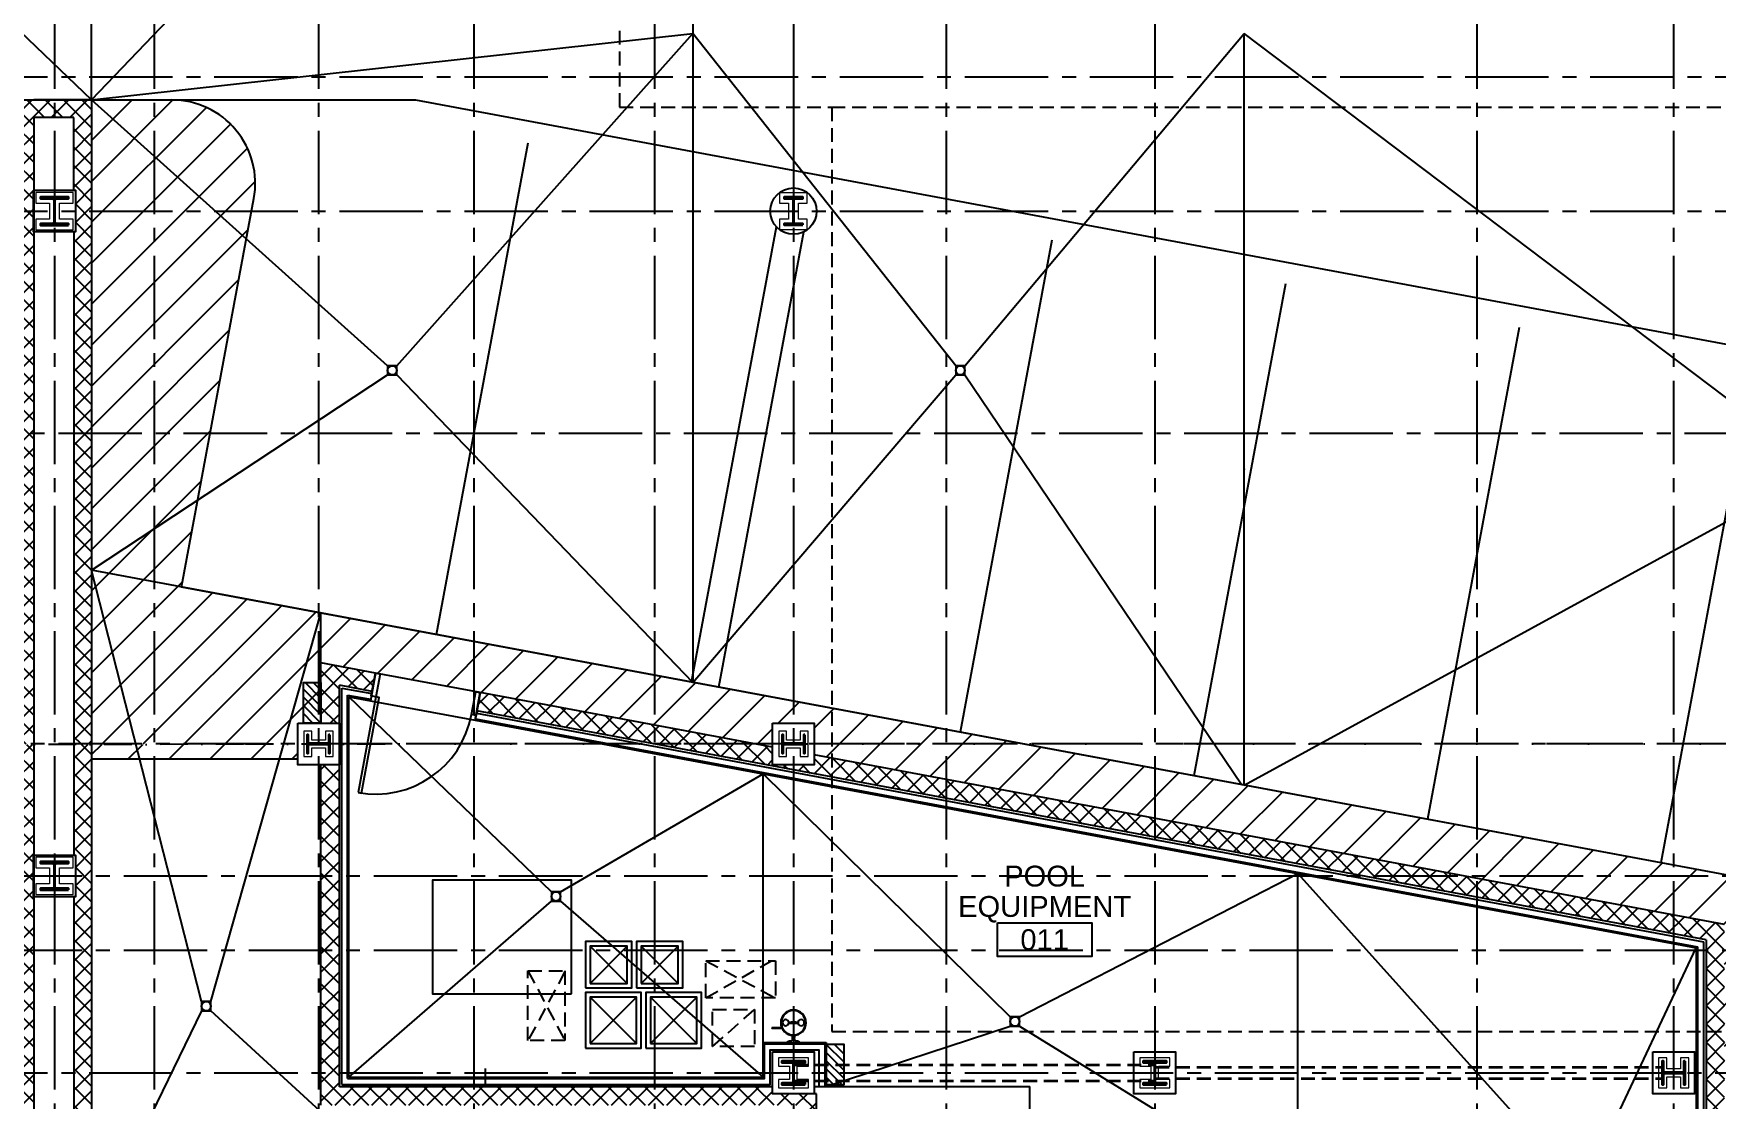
# Model space of a CAD drawing. Header units: inches. Extents: x -19 to 4048, y 0 to 3185.
# Drawn here: x 636 to 1362, y 1520 to 1980 of the extents above; entities that cross this region are included whole.
import ezdxf
from ezdxf.enums import TextEntityAlignment as Align

# ---------------------------------------------------------------- set-up
doc = ezdxf.new("R2010")
doc.units = ezdxf.units.IN
doc.header["$LTSCALE"] = 48
doc.header["$MEASUREMENT"] = 0
for name, pattern in [('CENTER2', [1.125, 0.75, -0.125, 0.125, -0.125]), ('DASHDOT2', [0.5, 0.25, -0.125, 0, -0.125]), ('HIDDEN', [0.375, 0.25, -0.125]), ('HIDDEN2', [0.1875, 0.125, -0.0625])]:
    doc.linetypes.add(name, pattern=pattern)
for name, color, linetype in [('_0_Objects', 8, 'Continuous'), ('A-Door', 8, 'Continuous'), ('A-Door-Head', 8, 'Continuous'), ('A-Flor-Pfix', 8, 'Continuous'), ('A-Flor-Spcl', 8, 'Continuous'), ('A-Grid(3-32)', 8, 'CENTER2'), ('A-HVAC', 8, 'HIDDEN2'), ('A-Roof-Above', 8, 'HIDDEN2'), ('A-Site-Parking', 8, 'Continuous'), ('A-Site-Pave', 8, 'Continuous'), ('A-Tag-Rm(3-32)', 8, 'Continuous'), ('A-Wall-Full', 8, 'Continuous'), ('A-Wall-Hatch', 8, 'Continuous'), ('S-Structural Concrete', 8, 'Continuous'), ('S-Wall-CMU', 8, 'Continuous'), ('S-Wall-Hatch', 8, 'Continuous'), ('Zoning Envelope', 8, 'DASHDOT2')]:
    doc.layers.add(name, color=color, linetype=linetype)
for name, color, linetype, lineweight in [('A-Detl-Hatch', 8, 'Continuous', 18), ('S-Detl-Hatch', 8, 'Continuous', 18), ('S-Detl-Wide', 8, 'Continuous', 35)]:
    doc.layers.add(name, color=color, linetype=linetype, lineweight=lineweight)
doc.styles.get("Standard").update_dxf_attribs({"font": 'arial.ttf'})
pattern_1 = [(45, (-4015.5006, -10042.007), (-3.977476, 3.977476), []), (135, (-4015.5006, -10042.007), (-3.977476, -3.977476), [])]

# ---------------------------------------------------------------- blocks, each defined once
blk = doc.blocks.new('Rm Tag')
blk.add_lwpolyline([(-0.2124, 0.0759), (0.2124, 0.0759), (0.2124, -0.0759), (-0.2124, -0.0759)], close=True)
for p in [(0, 0.2858), (0, 0.1493), (0, 0)]:
    blk.add_attdef('XXX', text='', height=0.0938).set_placement(p, align=Align.MIDDLE_CENTER)
blk = doc.blocks.new('A$C28466603')
at = {"layer": 'A-Flor-Pfix'}
for p, q in [((7.75, 10.52), (7.75, 14.75)), ((7.75, 14.75), (8, 14.75)), ((8, 10.4), (8, 14.75)), ((13.5, 6.25), (13.5, 7.5)), ((14, 8), (14, 3)), ((13.5, 3.5), (13.5, 4.75))]:
    blk.add_line(p, q, dxfattribs=at)
for centre, radius in [((5.5, 5.5), 5.5), ((5.5, 5.5), 5.25), ((5.5, 8.85), 1.35), ((5.5, 2.15), 1.35)]:
    blk.add_circle(centre, radius, dxfattribs=at)
for centre, radius, start, end in [((22.46, 5.5), 17.34, 173.29482, 186.70518), ((-11.46, 5.5), 17.34, 353.29482, 6.70518), ((14, 7.5), 0.5, 90, 180), ((12.2, 9.48), 3.48, 248.16068, 291.83932), ((12.2, 1.52), 3.48, 68.16068, 111.83932), ((14, 3.5), 0.5, 180, 270)]:
    blk.add_arc(centre, radius, start, end, dxfattribs=at)
blk = doc.blocks.new('GARAGE FLOOR SLOPE')
blk.add_point((1158.63, 1791.82))
at = {"layer": 'A-Flor-Pfix'}
for points in [[(788.81, 1836.53), (788.81, 1832.53), (792.81, 1832.53), (792.81, 1836.53)], [(1034.06, 1836.53), (1034.06, 1832.53), (1038.06, 1832.53), (1038.06, 1836.53)], [(708.5, 1562.01), (708.5, 1558.01), (712.5, 1558.01), (712.5, 1562.01)]]:
    blk.add_lwpolyline(points, close=True, dxfattribs=at)
for centre in [(790.81, 1834.53), (1036.06, 1834.53), (710.5, 1560.01)]:
    blk.add_circle(centre, 2, dxfattribs=at)
at = {"layer": 'A-Roof-Above'}
blk.add_line((980.38, 1948.13), (1470.38, 1948.13), dxfattribs=at)
for points in [[(364.5, 2112.13), (633.13, 2112.13), (633.13, 2170.13), (888.88, 2170.13), (888.88, 1948.13), (980.63, 1948.13)], [(980.63, 1948.13), (980.63, 1549.13), (1470.38, 1549.13), (1470.38, 1948.13)]]:
    blk.add_lwpolyline(points, dxfattribs=at)
at = {"layer": 'A-Site-Parking'}
blk.add_line((750, 1666.65), (661, 1666.65), dxfattribs=at)
at = {"layer": 'A-Site-Pave'}
for p, q in [((661, 1951.26), (661, 2232.57)), ((920.63, 2184.18), (920.63, 1699.82)), ((514.75, 2091.1), (661, 1951.26)), ((788.81, 2085.1), (661, 1951.26)), ((661, 1951.26), (920.63, 1979.88)), ((792.81, 1836.53), (920.63, 1979.88)), ((1034.06, 1836.53), (920.63, 1979.88)), ((1038.06, 1836.53), (1158.63, 1979.88)), ((1158.63, 1655.46), (1158.63, 1979.88)), ((1404.73, 1793.99), (1158.63, 1979.88)), ((788.81, 1836.53), (661, 1951.26)), ((661, 1748.21), (788.81, 1832.53)), ((792.81, 1832.53), (920.63, 1699.82)), ((920.63, 1699.82), (1034.06, 1832.53)), ((1038.06, 1832.53), (1157.63, 1655.64)), ((1158.63, 1655.46), (1404.73, 1789.99)), ((708.5, 1562.01), (661, 1748.21)), ((1738.09, 1547.45), (661, 1748.21)), ((712.5, 1562.01), (760, 1729.76)), ((760, 1708.21), (760, 1729.76)), ((708.5, 1558.01), (661, 1460.26)), ((817, 1462.26), (712.5, 1558.01))]:
    blk.add_line(p, q, dxfattribs=at)
blk.add_lwpolyline([(695.66, 1951.26), (800.89, 1951.26), (3434, 1460.47), (3699.5, 1460.47)], dxfattribs=at)
blk = doc.blocks.new('*U9')
at = {"layer": 'A-Detl-Hatch'}
h = blk.add_hatch(dxfattribs=at)
h.set_pattern_fill('ANSI32', color=256, scale=6, style=0)
h.set_pattern_definition([(45, (0, -4.865), (-1.591, 1.591), []), (45, (1.0607, -4.865), (-1.591, 1.591), [])])
edge = h.paths.add_edge_path()
edge.add_line((3.98, -9.73), (3.98, -9.295))
edge.add_line((3.98, -9.295), (0.645, -9.295))
edge.add_arc((0.645, -8.795), 0.5, 180, 270, ccw=False)
edge.add_line((0.145, -8.795), (0.145, -0.935))
edge.add_arc((0.645, -0.935), 0.5, 90, 180, ccw=False)
edge.add_line((0.645, -0.435), (3.98, -0.435))
edge.add_line((3.98, -0.435), (3.98, 0))
edge.add_line((3.98, 0), (-3.98, 0))
edge.add_line((-3.98, 0), (-3.98, -0.435))
edge.add_line((-3.98, -0.435), (-0.645, -0.435))
edge.add_arc((-0.645, -0.935), 0.5, 0, 90, ccw=False)
edge.add_line((-0.145, -0.935), (-0.145, -8.795))
edge.add_arc((-0.645, -8.795), 0.5, -90, 0, ccw=False)
edge.add_line((-0.645, -9.295), (-3.98, -9.295))
edge.add_line((-3.98, -9.295), (-3.98, -9.73))
edge.add_line((-3.98, -9.73), (3.98, -9.73))
at = {"linetype": 'ByBlock'}
blk.add_lwpolyline([(3.98, -9.73), (3.98, -9.295), (0.645, -9.295, -0.4142136), (0.145, -8.795), (0.145, -0.935, -0.4142136), (0.645, -0.435), (3.98, -0.435), (3.98, 0), (-3.98, 0), (-3.98, -0.435), (-0.645, -0.435, -0.4142136), (-0.145, -0.935), (-0.145, -8.795, -0.4142136), (-0.645, -9.295), (-3.98, -9.295), (-3.98, -9.73)], format="xyb", close=True, dxfattribs=at)
blk = doc.blocks.new('W10X33')
at = {"layer": 'S-Detl-Hatch'}
blk.add_lwpolyline([(13773.28, -7309.78), (13773.28, -7306.34), (13769.45, -7306.34), (13769.45, -7300.48), (13773.28, -7300.48), (13773.28, -7297.05), (13762.32, -7297.05), (13762.32, -7300.48), (13766.16, -7300.48), (13766.16, -7306.34), (13762.32, -7306.34), (13762.32, -7309.78)], close=True, dxfattribs=at)
at = {"layer": 'S-Detl-Wide'}
blk.add_blockref('*U9', (13767.8, -7298.55), dxfattribs=at)
blk = doc.blocks.new('*U15')
at = {"layer": 'A-Detl-Hatch'}
h = blk.add_hatch(dxfattribs=at)
h.set_pattern_fill('ANSI32', color=256, scale=6, style=0)
h.set_pattern_definition([(45, (0, -5.97), (-1.591, 1.591), []), (45, (1.0607, -5.97), (-1.591, 1.591), [])])
edge = h.paths.add_edge_path()
edge.add_line((4.0025, -11.94), (4.0025, -11.425))
edge.add_line((4.0025, -11.425), (0.7475, -11.425))
edge.add_arc((0.7475, -10.825), 0.6, 180, 270, ccw=False)
edge.add_line((0.1475, -10.825), (0.1475, -1.115))
edge.add_arc((0.7475, -1.115), 0.6, 90, 180, ccw=False)
edge.add_line((0.7475, -0.515), (4.0025, -0.515))
edge.add_line((4.0025, -0.515), (4.0025, 0))
edge.add_line((4.0025, 0), (-4.0025, 0))
edge.add_line((-4.0025, 0), (-4.0025, -0.515))
edge.add_line((-4.0025, -0.515), (-0.7475, -0.515))
edge.add_arc((-0.7475, -1.115), 0.6, 0, 90, ccw=False)
edge.add_line((-0.1475, -1.115), (-0.1475, -10.825))
edge.add_arc((-0.7475, -10.825), 0.6, -90, 0, ccw=False)
edge.add_line((-0.7475, -11.425), (-4.0025, -11.425))
edge.add_line((-4.0025, -11.425), (-4.0025, -11.94))
edge.add_line((-4.0025, -11.94), (4.0025, -11.94))
at = {"linetype": 'ByBlock'}
blk.add_lwpolyline([(4.0025, -11.94), (4.0025, -11.425), (0.7475, -11.425, -0.41421356), (0.1475, -10.825), (0.1475, -1.115, -0.41421356), (0.7475, -0.515), (4.0025, -0.515), (4.0025, 0), (-4.0025, 0), (-4.0025, -0.515), (-0.7475, -0.515, -0.41421356), (-0.1475, -1.115), (-0.1475, -10.825, -0.41421356), (-0.7475, -11.425), (-4.0025, -11.425), (-4.0025, -11.94)], format="xyb", close=True, dxfattribs=at)
blk = doc.blocks.new('W12X40')
at = {"layer": 'S-Detl-Hatch'}
blk.add_lwpolyline([(14080.89, -7310.28), (14080.89, -7305.76), (14077.04, -7305.76), (14077.04, -7298.85), (14080.89, -7298.85), (14080.89, -7294.34), (14068.89, -7294.34), (14068.89, -7298.85), (14072.74, -7298.85), (14072.74, -7305.76), (14068.89, -7305.76), (14068.89, -7310.28)], close=True, dxfattribs=at)
at = {"layer": 'S-Detl-Wide'}
blk.add_blockref('*U15', (14074.89, -7296.34), dxfattribs=at)
blk = doc.blocks.new('*U16')
at = {"layer": 'A-Detl-Hatch'}
h = blk.add_hatch(dxfattribs=at)
h.set_pattern_fill('ANSI32', color=256, scale=6, style=0)
h.set_pattern_definition([(45, (0, -4.99), (-1.591, 1.591), []), (45, (1.0607, -4.99), (-1.591, 1.591), [])])
edge = h.paths.add_edge_path()
edge.add_line((5, -9.98), (5, -9.42))
edge.add_line((5, -9.42), (0.67, -9.42))
edge.add_arc((0.67, -8.92), 0.5, 180, 270, ccw=False)
edge.add_line((0.17, -8.92), (0.17, -1.06))
edge.add_arc((0.67, -1.06), 0.5, 90, 180, ccw=False)
edge.add_line((0.67, -0.56), (5, -0.56))
edge.add_line((5, -0.56), (5, 0))
edge.add_line((5, 0), (-5, 0))
edge.add_line((-5, 0), (-5, -0.56))
edge.add_line((-5, -0.56), (-0.67, -0.56))
edge.add_arc((-0.67, -1.06), 0.5, 0, 90, ccw=False)
edge.add_line((-0.17, -1.06), (-0.17, -8.92))
edge.add_arc((-0.67, -8.92), 0.5, -90, 0, ccw=False)
edge.add_line((-0.67, -9.42), (-5, -9.42))
edge.add_line((-5, -9.42), (-5, -9.98))
edge.add_line((-5, -9.98), (5, -9.98))
at = {"linetype": 'ByBlock'}
blk.add_lwpolyline([(5, -9.98), (5, -9.42), (0.67, -9.42, -0.414214), (0.17, -8.92), (0.17, -1.06, -0.414214), (0.67, -0.56), (5, -0.56), (5, 0), (-5, 0), (-5, -0.56), (-0.67, -0.56, -0.414214), (-0.17, -1.06), (-0.17, -8.92, -0.414214), (-0.67, -9.42), (-5, -9.42), (-5, -9.98)], format="xyb", close=True, dxfattribs=at)
blk = doc.blocks.new('W10x49')
at = {"layer": 'S-Detl-Hatch'}
blk.add_lwpolyline([(14011.1, -7309.78), (14011.1, -7306.22), (14006.27, -7306.22), (14006.27, -7300.36), (14011.1, -7300.36), (14011.1, -7296.8), (13998.1, -7296.8), (13998.1, -7300.36), (14002.93, -7300.36), (14002.93, -7306.22), (13998.1, -7306.22), (13998.1, -7309.78)], close=True, dxfattribs=at)
at = {"layer": 'S-Detl-Wide'}
blk.add_blockref('*U16', (14004.6, -7298.3), dxfattribs=at)
blk = doc.blocks.new('*U10')
at = {"layer": 'A-Detl-Hatch'}
h = blk.add_hatch(dxfattribs=at)
h.set_pattern_fill('ANSI32', color=256, scale=6, style=0)
h.set_pattern_definition([(45, (0, -6.06), (-1.591, 1.591), []), (45, (1.0607, -6.06), (-1.591, 1.591), [])])
edge = h.paths.add_edge_path()
edge.add_line((6, -12.12), (6, -11.515))
edge.add_line((6, -11.515), (0.795, -11.515))
edge.add_arc((0.795, -10.915), 0.6, 180, 270, ccw=False)
edge.add_line((0.195, -10.915), (0.195, -1.205))
edge.add_arc((0.795, -1.205), 0.6, 90, 180, ccw=False)
edge.add_line((0.795, -0.605), (6, -0.605))
edge.add_line((6, -0.605), (6, 0))
edge.add_line((6, 0), (-6, 0))
edge.add_line((-6, 0), (-6, -0.605))
edge.add_line((-6, -0.605), (-0.795, -0.605))
edge.add_arc((-0.795, -1.205), 0.6, 0, 90, ccw=False)
edge.add_line((-0.195, -1.205), (-0.195, -10.915))
edge.add_arc((-0.795, -10.915), 0.6, 270, 360, ccw=False)
edge.add_line((-0.795, -11.515), (-6, -11.515))
edge.add_line((-6, -11.515), (-6, -12.12))
edge.add_line((-6, -12.12), (6, -12.12))
at = {"linetype": 'ByBlock'}
blk.add_lwpolyline([(6, -12.12), (6, -11.515), (0.795, -11.515, -0.4142136), (0.195, -10.915), (0.195, -1.205, -0.4142136), (0.795, -0.605), (6, -0.605), (6, 0), (-6, 0), (-6, -0.605), (-0.795, -0.605, -0.4142136), (-0.195, -1.205), (-0.195, -10.915, -0.4142136), (-0.795, -11.515), (-6, -11.515), (-6, -12.12)], format="xyb", close=True, dxfattribs=at)
blk = doc.blocks.new('W12X65')
at = {"layer": 'S-Detl-Hatch'}
blk.add_lwpolyline([(13860.59, -7310.28), (13860.59, -7305.67), (13854.79, -7305.67), (13854.79, -7298.76), (13860.59, -7298.76), (13860.59, -7294.16), (13844.59, -7294.16), (13844.59, -7298.76), (13850.4, -7298.76), (13850.4, -7305.67), (13844.59, -7305.67), (13844.59, -7310.28)], close=True, dxfattribs=at)
at = {"layer": 'S-Detl-Wide'}
blk.add_blockref('*U10', (13852.59, -7296.16), dxfattribs=at)
blk = doc.blocks.new('LOWER LEVEL - STRUCTURAL GRID')
at = {"layer": 'A-Grid(3-32)'}
for p, q in [((-3370.5, -7402.01), (-3370.5, -9409.77)), ((-3327.5, -7402.01), (-3327.5, -9409.77)), ((-3256.5, -7402.01), (-3256.5, -9409.77)), ((-3189.5, -7402.01), (-3189.5, -9409.77)), ((-3111.5, -7402.01), (-3111.5, -9409.77)), ((-3051.5, -7402.01), (-3051.5, -9409.77)), ((-2985.5, -7402.01), (-2985.5, -9409.77)), ((-2895.5, -7402.01), (-2895.5, -9409.77)), ((-2756.5, -7402.01), (-2756.5, -9409.77)), ((-2671.5, -7402.01), (-2671.5, -9409.77)), ((-3895.5, -8080.75), (-146.75, -8080.75)), ((-3895.5, -8138.75), (-146.75, -8138.75)), ((-146.75, -8234.75), (-3895.5, -8234.75)), ((-146.75, -8368.75), (-3895.5, -8368.75)), ((-3880.62, -8425.75), (-161.64, -8425.75)), ((-3880.62, -8457.75), (-161.64, -8457.75)), ((-3895.5, -8510.75), (-146.75, -8510.75))]:
    blk.add_line(p, q, dxfattribs=at)
at = {"layer": 'S-Detl-Wide', "linetype": 'HIDDEN2'}
for p, q in [((-3051.33, -8507.25), (-2895.67, -8507.25)), ((-2895.33, -8508.25), (-2676.49, -8508.25)), ((-2895.33, -8513.25), (-2676.49, -8513.25)), ((-3051.33, -8514.25), (-2895.67, -8514.25))]:
    blk.add_line(p, q, dxfattribs=at)
at = {"layer": 'S-Structural Concrete'}
for points in [[(-3379.5, -8129.75), (-3361.5, -8129.75), (-3361.5, -8147.75), (-3379.5, -8147.75)], [(-3265.5, -8359.82), (-3247.5, -8359.82), (-3247.5, -8377.82), (-3265.5, -8377.82)], [(-3060.5, -8359.75), (-3042.5, -8359.75), (-3042.5, -8377.75), (-3060.5, -8377.75)], [(-3379.5, -8416.75), (-3361.5, -8416.75), (-3361.5, -8434.75), (-3379.5, -8434.75)], [(-3060.5, -8501.75), (-3042.5, -8501.75), (-3042.5, -8519.75), (-3060.5, -8519.75)], [(-2904.5, -8501.75), (-2886.5, -8501.75), (-2886.5, -8519.75), (-2904.5, -8519.75)], [(-2680.5, -8501.75), (-2662.5, -8501.75), (-2662.5, -8519.75), (-2680.5, -8519.75)]]:
    blk.add_lwpolyline(points, close=True, dxfattribs=at)
blk.add_circle((-3051.5, -8138.75), 10, dxfattribs=at)
for name, p in [('W12X65', (-17223.1, -836.53)), ('W12X40', (-17126.39, -836.44)), ('W12X65', (-17223.1, -1123.53)), ('W10x49', (-17056.1, -1207.46)), ('W10x49', (-16900.1, -1207.46))]:
    blk.add_blockref(name, p)
at = {"rotation": 90}
for name, p in [('W10X33', (-10559.91, -22136.55)), ('W10X33', (-10354.91, -22136.55)), ('W10x49', (-9974.79, -22515.35))]:
    blk.add_blockref(name, p, dxfattribs=at)
blk = doc.blocks.new('Door 42in')
blk.add_lwpolyline([(0, 42), (-1.5, 42), (-1.5, 0), (0, 0)], close=True)
blk.add_arc((0, 0), 42, 90, 180)
blk = doc.blocks.new('LOWER LEVEL - CORE & SHELL')
at = {"layer": 'S-Wall-Hatch'}
h = blk.add_hatch(dxfattribs=at)
h.set_pattern_fill('ANSI37', color=256, scale=45, style=0)
h.set_pattern_definition(pattern_1)
h.paths.add_polyline_path([(-3354.5, -8234.75), (-3362.13, -8234.75), (-3362.13, -8368.75), (-3354.5, -8368.75)])
h.paths.add_polyline_path([(-3354.5, -8138.75), (-3361.5, -8138.75), (-3361.5, -8147.75), (-3362.13, -8147.75), (-3362.13, -8234.75), (-3354.5, -8234.75)])
h.paths.add_polyline_path([(-3354.5, -8090.75), (-3370.5, -8090.75), (-3370.5, -8098.38), (-3362.13, -8098.38), (-3362.13, -8129.75), (-3361.5, -8129.75), (-3361.5, -8138.75), (-3354.5, -8138.75)])
h.paths.add_polyline_path([(-3370.5, -8090.75), (-3379.38, -8090.75), (-3387, -8090.75), (-3387, -8138.75), (-3379.5, -8138.75), (-3379.5, -8129.75), (-3379.38, -8098.38), (-3370.5, -8098.38)])
h.paths.add_polyline_path([(-3379.38, -8147.75), (-3379.5, -8147.75), (-3379.5, -8138.75), (-3387, -8138.75), (-3387, -8234.75), (-3379.38, -8234.75)])
h.paths.add_polyline_path([(-3379.38, -8234.75), (-3387, -8234.75), (-3387, -8368.75), (-3379.38, -8368.75)])
h = blk.add_hatch(dxfattribs=at)
h.set_pattern_fill('ANSI37', color=256, scale=45, style=0)
h.set_pattern_definition(pattern_1)
h.paths.add_polyline_path([(-3247.5, -8377.82), (-3255.5, -8377.82), (-3255.5, -8425.75), (-3247.5, -8425.75)])
h.paths.add_polyline_path([(-3247.5, -8343.43), (-3233.37, -8346.06), (-3231.91, -8338.19), (-3255.5, -8333.8), (-3255.5, -8359.82), (-3247.5, -8359.82)])
h.paths.add_polyline_path([(-3111.5, -8360.64), (-3111.5, -8368.75), (-3067.97, -8368.75)])
h.paths.add_polyline_path([(-3060.5, -8370.14), (-3067.97, -8368.75), (-3111.5, -8368.75), (-3111.5, -8368.77), (-3051.5, -8379.96), (-3051.5, -8377.75), (-3060.5, -8377.75)])
h.paths.add_polyline_path([(-3034.88, -8374.92), (-3042.5, -8373.5), (-3042.5, -8377.75), (-3051.5, -8377.75), (-3051.5, -8379.96), (-3034.88, -8383.06)])
h.paths.add_polyline_path([(-3034.88, -8374.92), (-3034.88, -8383.06), (-2985.5, -8392.26), (-2985.5, -8384.12)])
h.paths.add_polyline_path([(-2985.5, -8384.12), (-2985.5, -8392.26), (-2895.5, -8409.04), (-2895.5, -8400.9)])
h.paths.add_polyline_path([(-2895.5, -8400.9), (-2895.5, -8409.04), (-2805.82, -8425.75), (-2762.17, -8425.75)])
h.paths.add_polyline_path([(-3186.69, -8346.62), (-3188.15, -8354.49), (-3111.63, -8368.75), (-3111.5, -8368.75), (-3111.5, -8360.64)])
h = blk.add_hatch(dxfattribs=at)
h.set_pattern_fill('ANSI37', color=256, scale=45, style=0)
h.set_pattern_definition(pattern_1)
h.paths.add_polyline_path([(-3387, -8369.06), (-3387, -8425.75), (-3379.5, -8425.75), (-3379.5, -8416.75), (-3379.48, -8369.04, 0.000019)])
h.paths.add_polyline_path([(-3379.38, -8434.75), (-3379.5, -8434.75), (-3379.5, -8425.75), (-3387, -8425.75), (-3387, -8457.75), (-3379.38, -8457.75)])
h.paths.add_polyline_path([(-3379.38, -8457.75), (-3387, -8457.75), (-3387, -8510.75), (-3379.38, -8510.75)])
h.paths.add_polyline_path([(-3379.38, -8510.75), (-3387, -8510.75), (-3387, -8592.75), (-3379.38, -8592.75)])
h.paths.add_polyline_path([(-3379.38, -8592.75), (-3387, -8592.75), (-3387, -8633.75), (-3379.38, -8633.75)])
h.paths.add_polyline_path([(-3379.5, -8636.75), (-3379.5, -8633.75), (-3387, -8633.75), (-3387, -8645.75), (-3379.5, -8645.75)])
h = blk.add_hatch(dxfattribs=at)
h.set_pattern_fill('ANSI37', color=256, scale=45, style=0)
h.set_pattern_definition(pattern_1)
h.paths.add_polyline_path([(-3354.5, -8368.99, 0.000019), (-3362.13, -8369), (-3362.13, -8416.75), (-3361.5, -8416.75), (-3361.5, -8425.75), (-3354.5, -8425.75)])
h.paths.add_polyline_path([(-3354.5, -8425.75), (-3361.5, -8425.75), (-3361.5, -8434.75), (-3362.13, -8434.75), (-3362.13, -8457.75), (-3354.5, -8457.75)])
h.paths.add_polyline_path([(-3354.5, -8457.75), (-3362.13, -8457.75), (-3362.13, -8510.75), (-3354.5, -8510.75)])
h.paths.add_polyline_path([(-3354.5, -8510.75), (-3362.13, -8510.75), (-3362.13, -8592.75), (-3356.5, -8592.75), (-3356.5, -8589.75), (-3332, -8589.75), (-3332, -8581.75), (-3354.5, -8581.75)])
h.paths.add_polyline_path([(-3356.5, -8592.75), (-3362.13, -8592.75), (-3362.13, -8633.75), (-3356.5, -8633.75)])
h.paths.add_polyline_path([(-3356.5, -8633.75), (-3362.13, -8633.75), (-3362.13, -8636.75), (-3361.5, -8636.75), (-3361.5, -8645.75), (-3356.5, -8645.75)])
h.paths.add_polyline_path([(-3356.5, -8645.75), (-3361.5, -8645.75), (-3361.5, -8654.75), (-3362.13, -8654.75), (-3362.13, -8659.75), (-3370.5, -8659.75), (-3370.5, -8667.75), (-3356.5, -8667.75)])
h.paths.add_polyline_path([(-3256.5, -8581.75), (-3292, -8581.75), (-3292, -8589.75), (-3256.5, -8589.75)])
h.paths.add_polyline_path([(-3198.5, -8583.75), (-3198.5, -8581.75), (-3256.5, -8581.75), (-3256.5, -8589.75), (-3198.5, -8589.75)])
h = blk.add_hatch(dxfattribs=at)
h.set_pattern_fill('ANSI37', color=256, scale=45, style=0)
h.set_pattern_definition(pattern_1)
h.paths.add_polyline_path([(-3041.5, -8519.75), (-3042.5, -8519.75), (-3051.5, -8519.75), (-3051.5, -8524.75), (-3049.43, -8524.75), (-3049.5, -8524.88), (-3049.5, -8561.13), (-3041.5, -8561.13)])
h.paths.add_polyline_path([(-3060.5, -8516.75), (-3111.5, -8516.75), (-3111.5, -8524.75), (-3051.5, -8524.75), (-3051.5, -8519.75), (-3060.5, -8519.75)])
h.paths.add_polyline_path([(-3111.5, -8516.75), (-3189.5, -8516.75), (-3189.5, -8524.75), (-3111.5, -8524.75)])
h.paths.add_polyline_path([(-3189.5, -8516.75), (-3247.5, -8516.75), (-3247.5, -8510.75), (-3255.5, -8510.75), (-3255.5, -8524.75), (-3189.5, -8524.75)])
h.paths.add_polyline_path([(-3247.5, -8457.75), (-3255.5, -8457.75), (-3255.5, -8510.75), (-3247.5, -8510.75)])
h.paths.add_polyline_path([(-3247.5, -8425.75), (-3255.5, -8425.75), (-3255.5, -8457.75), (-3247.5, -8457.75)])
h = blk.add_hatch(dxfattribs=at)
h.set_pattern_fill('ANSI37', color=256, scale=45, style=0)
h.set_pattern_definition(pattern_1)
h.paths.add_polyline_path([(-2756.38, -8426.83), (-2762.17, -8425.75), (-2805.82, -8425.75), (-2756.38, -8434.97)])
h.paths.add_polyline_path([(-2756.38, -8426.83), (-2756.38, -8434.97), (-2671.5, -8450.79), (-2671.5, -8442.65)])
h.paths.add_polyline_path([(-2649.5, -8446.75), (-2671.5, -8442.65), (-2671.5, -8450.79), (-2657.5, -8453.4), (-2657.5, -8457.75), (-2649.5, -8457.75)])
h.paths.add_polyline_path([(-2649.5, -8457.75), (-2657.5, -8457.75), (-2657.5, -8492.88), (-2649.5, -8492.88)])
h.paths.add_polyline_path([(-2649.5, -8492.88), (-2657.5, -8492.88), (-2657.5, -8510.75), (-2649.5, -8510.75)])
h.paths.add_polyline_path([(-2649.5, -8510.75), (-2657.5, -8510.75), (-2657.5, -8592.75), (-2649.5, -8592.75)])
h.paths.add_polyline_path([(-2649.5, -8592.75), (-2657.5, -8592.75), (-2657.5, -8633.75), (-2649.5, -8633.75)])
h.paths.add_polyline_path([(-2649.5, -8633.75), (-2657.5, -8633.75), (-2657.5, -8645.75), (-2649.5, -8645.75)])
h.paths.add_polyline_path([(-2649.5, -8645.75), (-2657.5, -8645.75), (-2657.5, -8720.75), (-2649.5, -8720.75)])
h.paths.add_polyline_path([(-2649.5, -8720.75), (-2657.5, -8720.75), (-2657.5, -8732.75), (-2671.5, -8732.75), (-2671.5, -8738.75), (-2649.5, -8738.75)])
h.paths.add_polyline_path([(-2649.5, -8738.75), (-2671.5, -8738.75), (-2671.5, -8740.75), (-2649.5, -8740.75)])
h.paths.add_polyline_path([(-2671.5, -8738.75), (-2756.38, -8738.75), (-2756.38, -8740.75), (-2671.5, -8740.75)])
h.paths.add_polyline_path([(-2671.5, -8732.75), (-2756.38, -8732.75), (-2756.38, -8738.75), (-2671.5, -8738.75)])
h.paths.add_polyline_path([(-2756.38, -8732.75), (-2761.88, -8732.75), (-2761.88, -8738.75), (-2756.38, -8738.75)])
h.paths.add_polyline_path([(-2756.38, -8738.75), (-2761.88, -8738.75), (-2761.88, -8740.75), (-2756.38, -8740.75)])
blk.add_line((-3186.69, -8346.62), (-3188.65, -8346.26))
at = {"layer": 'A-Door'}
for points in [[(-3229.94, -8338.56), (-3231.77, -8348.39), (-3233.74, -8348.02), (-3231.91, -8338.19)], [(-3186.69, -8346.62), (-3188.52, -8356.45), (-3190.49, -8356.09), (-3188.65, -8346.26)]]:
    blk.add_lwpolyline(points, close=True, dxfattribs=at)
at = {"layer": 'A-Door-Head'}
blk.add_lwpolyline([(-3231.91, -8338.19), (-3234.13, -8350.11), (-3188.91, -8358.54), (-3186.69, -8346.62)], close=True, dxfattribs=at)
at = {"layer": 'A-Flor-Pfix'}
for points in [[(-3156, -8432.57), (-3156, -8436.57), (-3152, -8436.57), (-3152, -8432.57)], [(-2957.88, -8486.59), (-2957.88, -8490.59), (-2953.88, -8490.59), (-2953.88, -8486.59)]]:
    blk.add_lwpolyline(points, close=True, dxfattribs=at)
for centre in [(-3154, -8434.57), (-2955.88, -8488.59)]:
    blk.add_circle(centre, 2, dxfattribs=at)
at = {"layer": 'A-Site-Parking'}
for p in [(-3042.5, -8516.63), (-2949.38, -8564.63)]:
    blk.add_line(p, (-2949.38, -8516.63), dxfattribs=at)
at = {"layer": 'A-Site-Pave'}
for p, q in [((-3156, -8432.57), (-3243.38, -8348.39)), ((-3152, -8432.57), (-3064.63, -8381.71)), ((-3064.63, -8381.71), (-2957.88, -8486.59)), ((-2953.88, -8486.59), (-2833.68, -8424.75)), ((-2833.68, -8424.75), (-2713.48, -8558.33)), ((-2833.68, -8564.63), (-2833.68, -8424.75)), ((-3243.38, -8512.63), (-3156, -8436.57)), ((-3152, -8436.57), (-3064.63, -8512.63)), ((-2709.48, -8558.33), (-2661.75, -8456.8)), ((-3037.38, -8516.63), (-2957.88, -8490.59)), ((-2953.88, -8490.59), (-2833.96, -8564.46))]:
    blk.add_line(p, q, dxfattribs=at)
at = {"layer": 'A-Wall-Full'}
for p, q in [((-3233.37, -8346.06), (-3234.13, -8350.11)), ((-3243.38, -8348.39), (-3234.13, -8350.11)), ((-3243.38, -8512.63), (-3243.38, -8348.39)), ((-3188.15, -8354.49), (-3188.91, -8358.54)), ((-3188.91, -8358.54), (-2661.75, -8456.8)), ((-2661.75, -8456.8), (-2661.75, -8707.63)), ((-3064.63, -8512.63), (-3064.63, -8497.63)), ((-3064.63, -8497.63), (-3037.38, -8497.63)), ((-3037.38, -8497.63), (-3037.38, -8516.63)), ((-3243.38, -8512.63), (-3064.63, -8512.63))]:
    blk.add_line(p, q, dxfattribs=at)
at = {"layer": 'A-Wall-Hatch'}
for p, q in [((-3246.5, -8344.63), (-3233.56, -8347.04)), ((-3246.5, -8515.75), (-3246.5, -8344.63)), ((-3244, -8347.64), (-3234.02, -8349.5)), ((-3244, -8513.25), (-3244, -8347.64)), ((-3188.79, -8357.93), (-2661.13, -8456.28)), ((-3188.34, -8355.47), (-2658.63, -8454.2)), ((-2658.63, -8454.2), (-2658.63, -8710.75)), ((-2661.13, -8456.28), (-2661.13, -8708.25))]:
    blk.add_line(p, q, dxfattribs=at)
for points in [[(-3244, -8513.25), (-3064, -8513.25), (-3064, -8498.25), (-3038, -8498.25), (-3038, -8516.63)], [(-3246.5, -8515.75), (-3061.5, -8515.75), (-3061.5, -8500.75), (-3040.5, -8500.75), (-3040.5, -8516.63)]]:
    blk.add_lwpolyline(points, dxfattribs=at)
at = {"layer": 'S-Wall-CMU'}
for p, q in [((-3387, -8090.75), (-3379.38, -8090.75)), ((-3379.38, -8090.75), (-3379.38, -8090.75)), ((-3354.5, -8090.75), (-3379.38, -8090.75)), ((-3354.5, -8090.75), (-3354.5, -8581.75)), ((-3362.13, -8098.38), (-3379.38, -8098.38)), ((-3379.38, -8098.38), (-3379.38, -8659.75)), ((-3362.13, -8129.75), (-3362.13, -8098.38)), ((-3362.13, -8147.75), (-3362.13, -8416.75)), ((-3255.5, -8359.82), (-3255.5, -8333.8)), ((-3231.91, -8338.19), (-3255.5, -8333.8)), ((-3233.37, -8346.06), (-3231.91, -8338.19)), ((-3247.5, -8516.75), (-3247.5, -8343.43)), ((-3233.37, -8346.06), (-3247.5, -8343.43)), ((-3188.15, -8354.49), (-3186.69, -8346.62)), ((-3060.5, -8370.14), (-3186.69, -8346.62)), ((-2657.5, -8453.4), (-3188.15, -8354.49)), ((-2649.5, -8446.75), (-3042.5, -8373.5)), ((-3255.5, -8524.75), (-3255.5, -8377.82)), ((-3362.13, -8434.75), (-3362.13, -8636.75)), ((-2657.5, -8453.4), (-2657.5, -8732.75)), ((-3060.5, -8516.75), (-3247.5, -8516.75)), ((-3041.5, -8519.75), (-3042.5, -8519.75)), ((-3041.5, -8561.13), (-3041.5, -8519.75))]:
    blk.add_line(p, q, dxfattribs=at)
at = {"layer": 'A-Door', "rotation": 169.441666666666}
blk.add_blockref('Door 42in', (-3231.77, -8348.39), dxfattribs=at)
blk = doc.blocks.new('duct 20x20')
for p, q in [((-10, 10), (10, -10)), ((10, 10), (-10, -10))]:
    blk.add_line(p, q)
for points in [[(-12, -12), (12, -12), (12, 12), (-12, 12)], [(-10, -10), (10, -10), (10, 10), (-10, 10)]]:
    blk.add_lwpolyline(points, close=True)
blk = doc.blocks.new('duct 16x16')
for p, q in [((-8, 8), (8, -8)), ((8, 8), (-8, -8))]:
    blk.add_line(p, q)
for points in [[(-10, -10), (10, -10), (10, 10), (-10, 10)], [(-8, -8), (8, -8), (8, 8), (-8, 8)]]:
    blk.add_lwpolyline(points, close=True)

msp = doc.modelspace()

# ---------------------------------------------------------------- hatches: boundary and pattern name
at = {"layer": 'A-Flor-Spcl'}
h = msp.add_hatch(dxfattribs=at)
h.set_pattern_fill('ANSI31', color=256, scale=20, angle=-90, style=0)
h.set_pattern_definition([(315, (-1221.1903, -6525.915), (1.76776695, 1.76776695), [])])
h.paths.add_polyline_path([(760.02, 1699.72), (760.02, 1682.19), (752.43, 1682.19), (752.43, 1699.72)])
h = msp.add_hatch(dxfattribs=at)
h.set_pattern_fill('ANSI31', color=256, scale=20, angle=-270, style=0)
h.set_pattern_definition([(135, (2959.361, 9751.7543), (-1.76776695, -1.76776695), [])])
h.paths.add_polyline_path([(978.15, 1526.12), (978.15, 1543.65), (985.74, 1543.65), (985.74, 1526.12)])
at = {"layer": 'A-Site-Parking'}
h = msp.add_hatch(dxfattribs=at)
h.set_pattern_fill('ANSI31', color=256, scale=100, style=0)
h.paths.add_polyline_path([(688, 1903.26), (661, 1903.26), (661, 1807.26), (688, 1807.26)])
h.paths.add_polyline_path([(726.46, 1884.05), (700.65, 1903.26), (688, 1903.26), (688, 1807.26), (712.15, 1807.26)])
h.paths.add_polyline_path([(730.04, 1903.26), (700.65, 1903.26), (726.46, 1884.05)])
h.paths.add_polyline_path([(695.66, 1951.26), (688, 1951.26), (688, 1912.66), (700.65, 1903.26), (730.04, 1903.26), (731.05, 1908.66, 0.469277)])
h.paths.add_polyline_path([(688, 1912.66), (688, 1903.26), (700.65, 1903.26)], flags=17)
h.paths.add_polyline_path([(661, 1951.26), (661, 1932.75), (688, 1912.66), (688, 1951.26)])
h.paths.add_polyline_path([(661, 1932.75), (661, 1903.26), (688, 1903.26), (688, 1912.66)])
h.paths.add_polyline_path([(645, 1943.63), (646.37, 1943.63), (645, 1944.65)])
h = msp.add_hatch(dxfattribs=at)
h.set_pattern_fill('ANSI31', color=256, scale=100, style=0)
h.paths.add_polyline_path([(688, 1807.26), (661, 1807.26), (661, 1673.26), (668.82, 1673.26), (688, 1689.46)])
h.paths.add_polyline_path([(712.15, 1807.26), (688, 1807.26), (688, 1689.46), (740.11, 1733.47), (699.79, 1740.98)])
h.paths.add_polyline_path([(759, 1729.95), (740.11, 1733.47), (688, 1689.46), (688, 1673.26), (750, 1673.26), (750, 1682.19), (759, 1682.19)])
h.paths.add_polyline_path([(688, 1689.46), (668.82, 1673.26), (688, 1673.26)], flags=17)
h.paths.add_polyline_path([(688, 1673.08, 0.00005), (668.56, 1673.04), (661, 1666.65), (688, 1666.65)])
h.paths.add_polyline_path([(668.56, 1673.04, 0.000019), (661, 1673.02), (661, 1666.65)])
h.paths.add_polyline_path([(750, 1673.18, 0.000075), (726.65, 1673.14, 0.000099), (688, 1673.08), (688, 1666.65), (750, 1666.65)])
h.paths.add_polyline_path([(826, 1717.46), (759, 1729.95), (759, 1682.19), (760, 1682.19), (760, 1708.21), (783.59, 1703.81), (785.56, 1703.45), (822.91, 1696.48), (826, 1695.91)])
h.paths.add_polyline_path([(904, 1702.92), (826, 1717.46), (826, 1695.91), (904, 1681.37)])
h.paths.add_polyline_path([(951.14, 1694.13), (904, 1702.92), (904, 1681.37), (947.53, 1673.26), (955, 1673.26), (955, 1682.26), (964, 1682.26)])
h.paths.add_polyline_path([(964, 1691.74), (951.14, 1694.13), (964, 1682.26)], flags=17)
h.paths.add_polyline_path([(973.57, 1689.95), (964, 1691.74), (964, 1682.26)])
h.paths.add_polyline_path([(955, 1673.26), (947.53, 1673.26), (955, 1671.86)])
h.paths.add_polyline_path([(980.63, 1688.64), (973.57, 1689.95), (964, 1682.26), (973, 1682.26), (973, 1673.26), (980.63, 1673.26)])
h.paths.add_polyline_path([(980.63, 1673.26), (973, 1673.26), (973, 1668.51), (980.63, 1667.09)])
h.paths.add_polyline_path([(1030, 1679.43), (980.63, 1688.64), (980.63, 1673.26), (1030, 1673.26)])
h.paths.add_polyline_path([(1030, 1673.26), (980.63, 1673.26), (980.63, 1667.09), (1030, 1657.89)])
h.paths.add_polyline_path([(1120, 1662.66), (1063.14, 1673.26), (1030, 1673.26), (1030, 1657.89), (1120, 1641.11)])
h.paths.add_polyline_path([(1030, 1679.43), (1030, 1673.26), (1063.14, 1673.26)])
h.paths.add_polyline_path([(1120, 1662.66), (1120, 1641.11), (1253.34, 1616.26), (1259.13, 1616.26), (1259.13, 1636.73)])
h.paths.add_polyline_path([(1259.13, 1636.73), (1259.13, 1616.26), (1325.84, 1616.26), (1315.05, 1626.3)])
h.paths.add_polyline_path([(1325.84, 1616.26), (1259.13, 1616.26), (1259.13, 1615.18), (1344, 1599.36)])
h.paths.add_polyline_path([(1344, 1620.91), (1315.05, 1626.3), (1325.84, 1616.26), (1344, 1616.26)])
h.paths.add_polyline_path([(1344, 1616.26), (1325.84, 1616.26), (1344, 1599.36)], flags=17)
h.paths.add_polyline_path([(1344, 1620.91), (1344, 1616.26), (1368.94, 1616.26)])
h.paths.add_polyline_path([(1470.38, 1597.35), (1368.94, 1616.26), (1344, 1616.26), (1344, 1599.36), (1366, 1595.26), (1366, 1584.26), (1470.38, 1584.26)])
h.paths.add_polyline_path([(1487, 1594.25), (1470.38, 1597.35), (1470.38, 1584.26), (1487, 1584.26)])
h.paths.add_polyline_path([(1487, 1594.25), (1487, 1584.26), (1540.62, 1584.26)])
h.paths.add_polyline_path([(1470.38, 1584.26), (1366, 1584.26), (1366, 1549.13), (1470.38, 1549.13)], flags=17)
h.paths.add_polyline_path([(1487, 1584.26), (1470.38, 1584.26), (1470.38, 1549.13), (1366, 1549.13), (1366, 1531.26), (1487, 1531.26)])
h.paths.add_polyline_path([(1487, 1531.26), (1366, 1531.26), (1366, 1529.26), (1487, 1529.26)])
h.paths.add_polyline_path([(1568, 1579.15), (1540.62, 1584.26), (1487, 1584.26), (1487, 1531.26), (1565.25, 1531.26), (1568, 1532.96)])
h.paths.add_polyline_path([(1625.48, 1568.44), (1568, 1579.15), (1568, 1532.96)])
h.paths.add_polyline_path([(1546, 1519.37), (1546, 1529.26), (1562.01, 1529.26), (1565.25, 1531.26), (1487, 1531.26), (1487, 1482.95)])
h.paths.add_polyline_path([(1546, 1519.37), (1487, 1482.95), (1487, 1458.26), (1496, 1458.26), (1496, 1449.26), (1546, 1449.26)])
h.paths.add_polyline_path([(1546, 1449.26), (1496, 1449.26), (1496, 1440.26), (1487, 1440.26), (1487, 1408.26), (1546, 1408.26)])
h.paths.add_polyline_path([(1546, 1408.26), (1487, 1408.26), (1487, 1396.26), (1546, 1396.26)])
h.paths.add_polyline_path([(1546, 1396.26), (1487, 1396.26), (1487, 1321.26), (1546, 1321.26)])
h.paths.add_polyline_path([(1546, 1321.26), (1487, 1321.26), (1487, 1313.26), (1546, 1313.26)])
h.paths.add_polyline_path([(1568, 1531.26), (1565.25, 1531.26), (1562.01, 1529.26), (1568, 1529.26)])
h.paths.add_polyline_path([(1689, 1556.6), (1625.48, 1568.44), (1568, 1532.96), (1568, 1531.26), (1689, 1531.26)])
h.paths.add_polyline_path([(1568, 1532.96), (1565.25, 1531.26), (1568, 1531.26)], flags=17)
h.paths.add_polyline_path([(1689, 1531.26), (1568, 1531.26), (1568, 1529.26), (1678, 1529.26), (1678, 1449.26), (1689, 1449.26)])
h.paths.add_polyline_path([(1738, 1518.26), (1738, 1531.26), (1689, 1531.26), (1689, 1449.26), (1738, 1449.26), (1738, 1458.26), (1738, 1482.26)])
h.paths.add_polyline_path([(1738, 1547.47), (1689, 1556.6), (1689, 1531.26), (1738, 1531.26), (1738, 1542.26)])
h.paths.add_polyline_path([(1689, 1449.26), (1678, 1449.26), (1678, 1408.26), (1689, 1408.26)])
h.paths.add_polyline_path([(1738, 1449.26), (1689, 1449.26), (1689, 1408.26), (1738, 1408.26)])
h.paths.add_polyline_path([(1689, 1408.26), (1678, 1408.26), (1678, 1396.26), (1689, 1396.26)])
h.paths.add_polyline_path([(1738, 1408.26), (1689, 1408.26), (1689, 1396.26), (1731.05, 1396.26)])
h.paths.add_polyline_path([(1689, 1396.26), (1678, 1396.26), (1678, 1321.26), (1687.64, 1321.26), (1689, 1323.6)])
h.paths.add_polyline_path([(1731.05, 1396.26), (1689, 1396.26), (1689, 1323.6)])
h.paths.add_polyline_path([(1738, 1396.26), (1731.05, 1396.26), (1689, 1323.6), (1689, 1321.26), (1738, 1321.26)])
h.paths.add_polyline_path([(1738, 1408.26), (1731.05, 1396.26), (1738, 1396.26)], flags=17)
h.paths.add_polyline_path([(1687.64, 1321.26), (1678, 1321.26), (1678, 1313.26), (1683.01, 1313.26)])
h.paths.add_polyline_path([(1689, 1321.26), (1687.64, 1321.26), (1683.01, 1313.26), (1689, 1313.26)])
h.paths.add_polyline_path([(1738, 1321.26), (1689, 1321.26), (1689, 1313.26), (1738, 1313.26)])
h.paths.add_polyline_path([(1689, 1323.6), (1687.64, 1321.26), (1689, 1321.26)], flags=17)

# ---------------------------------------------------------------- linework, layer by layer
at = {"layer": 'A-Flor-Spcl'}
for points in [[(760.02, 1699.72), (760.02, 1682.19), (752.43, 1682.19), (752.43, 1699.72)], [(978.15, 1526.12), (978.15, 1543.65), (985.74, 1543.65), (985.74, 1526.12)]]:
    msp.add_lwpolyline(points, close=True, dxfattribs=at)
at = {"layer": 'A-HVAC'}
for p, q in [((926.14, 1579.63), (956.22, 1563.63)), ((926.14, 1563.63), (954.5, 1579.63)), ((849.38, 1575.26), (865.38, 1545.18)), ((865.38, 1574.96), (849.38, 1545.18)), ((929.11, 1542.63), (947.24, 1558.63))]:
    msp.add_line(p, q, dxfattribs=at)
for points in [[(926.14, 1579.63), (956.22, 1579.63), (956.22, 1563.63), (926.14, 1563.63)], [(849.38, 1545.18), (849.38, 1575.26), (865.38, 1575.26), (865.38, 1545.18)], [(929.11, 1558.63), (947.24, 1558.63), (947.24, 1542.63), (929.11, 1542.63)]]:
    msp.add_lwpolyline(points, close=True, dxfattribs=at)
at = {"layer": 'A-Site-Parking'}
for p, q in [((636.13, 1951.26), (695.66, 1951.26)), ((809.9, 1720.46), (849.47, 1932.8)), ((699.79, 1740.98), (731.05, 1908.66)), ((920, 1699.94), (956.64, 1896.49)), ((931.8, 1697.74), (968.43, 1894.29)), ((1075.58, 1890.66), (1036, 1678.31)), ((1176.42, 1871.86), (1136.84, 1659.52)), ((1277.26, 1853.07), (1237.69, 1640.72)), ((1378.11, 1834.27), (1338.53, 1621.93)), ((1738.09, 1547.45), (699.79, 1740.98))]:
    msp.add_line(p, q, dxfattribs=at)
msp.add_arc((695.66, 1915.26), 36, 349.44167, 90, dxfattribs=at)
at = {"layer": 'A-Site-Pave'}
for p, q in [((964, 1976), (964, 1913.26)), ((950.88, 1544.38), (950.88, 1660.3))]:
    msp.add_line(p, q, dxfattribs=at)
at = {"layer": 'A-Wall-Hatch'}
msp.add_line((831, 1526.13), (831, 1533.13), dxfattribs=at)
at = {"layer": 'Defpoints'}
msp.add_lwpolyline([(868.13, 1565.38), (868.13, 1614.38), (808.13, 1614.38), (808.13, 1565.38)], close=True, dxfattribs=at)
at = {"layer": 'Zoning Envelope'}
msp.add_lwpolyline([(3928, 1673.26), (860, 1673.26, 0.000426), (726.65, 1673.14, 0.001551), (120, 1670.34, 0.001255)], format="xyb", dxfattribs=at)

# ---------------------------------------------------------------- block references
at = {"layer": '_0_Objects'}
for name, p in [('LOWER LEVEL - STRUCTURAL GRID', (4015.5, 10042.01)), ('GARAGE FLOOR SLOPE', (0, 0))]:
    msp.add_blockref(name, p, dxfattribs=at)
at = {"layer": '_0_Objects', "linetype": 'HIDDEN'}
msp.add_blockref('LOWER LEVEL - CORE & SHELL', (4015.5, 10042.01), dxfattribs=at)
at = {"layer": 'A-Flor-Pfix', "xscale": -1, "rotation": 90}
msp.add_blockref('A$C28466603', (969.5, 1558.38), dxfattribs=at)
at = {"layer": 'A-Tag-Rm(3-32)'}
ref = msp.add_blockref('Rm Tag', (1072.46, 1588.76), dxfattribs=dict(at, xscale=96, yscale=96, zscale=96))
ref.add_attrib('XXX', ' POOL ', dxfattribs={"layer": '0', "height": 9}).set_placement((1072.46, 1616.2), align=Align.MIDDLE_CENTER)
ref.add_attrib('XXX', 'EQUIPMENT', dxfattribs={"layer": '0', "height": 9}).set_placement((1072.46, 1603.09), align=Align.MIDDLE_CENTER)
ref.add_attrib('XXX', '011', dxfattribs={"layer": '0', "height": 9}).set_placement((1072.46, 1588.76), align=Align.MIDDLE_CENTER)
at = {"layer": 'Defpoints'}
for name, p in [('duct 16x16', (884.28, 1577.9)), ('duct 16x16', (906.28, 1577.9)), ('duct 20x20', (886.28, 1553.9)), ('duct 20x20', (912.28, 1553.9))]:
    msp.add_blockref(name, p, dxfattribs=at)

doc.saveas('drawing.dxf')
